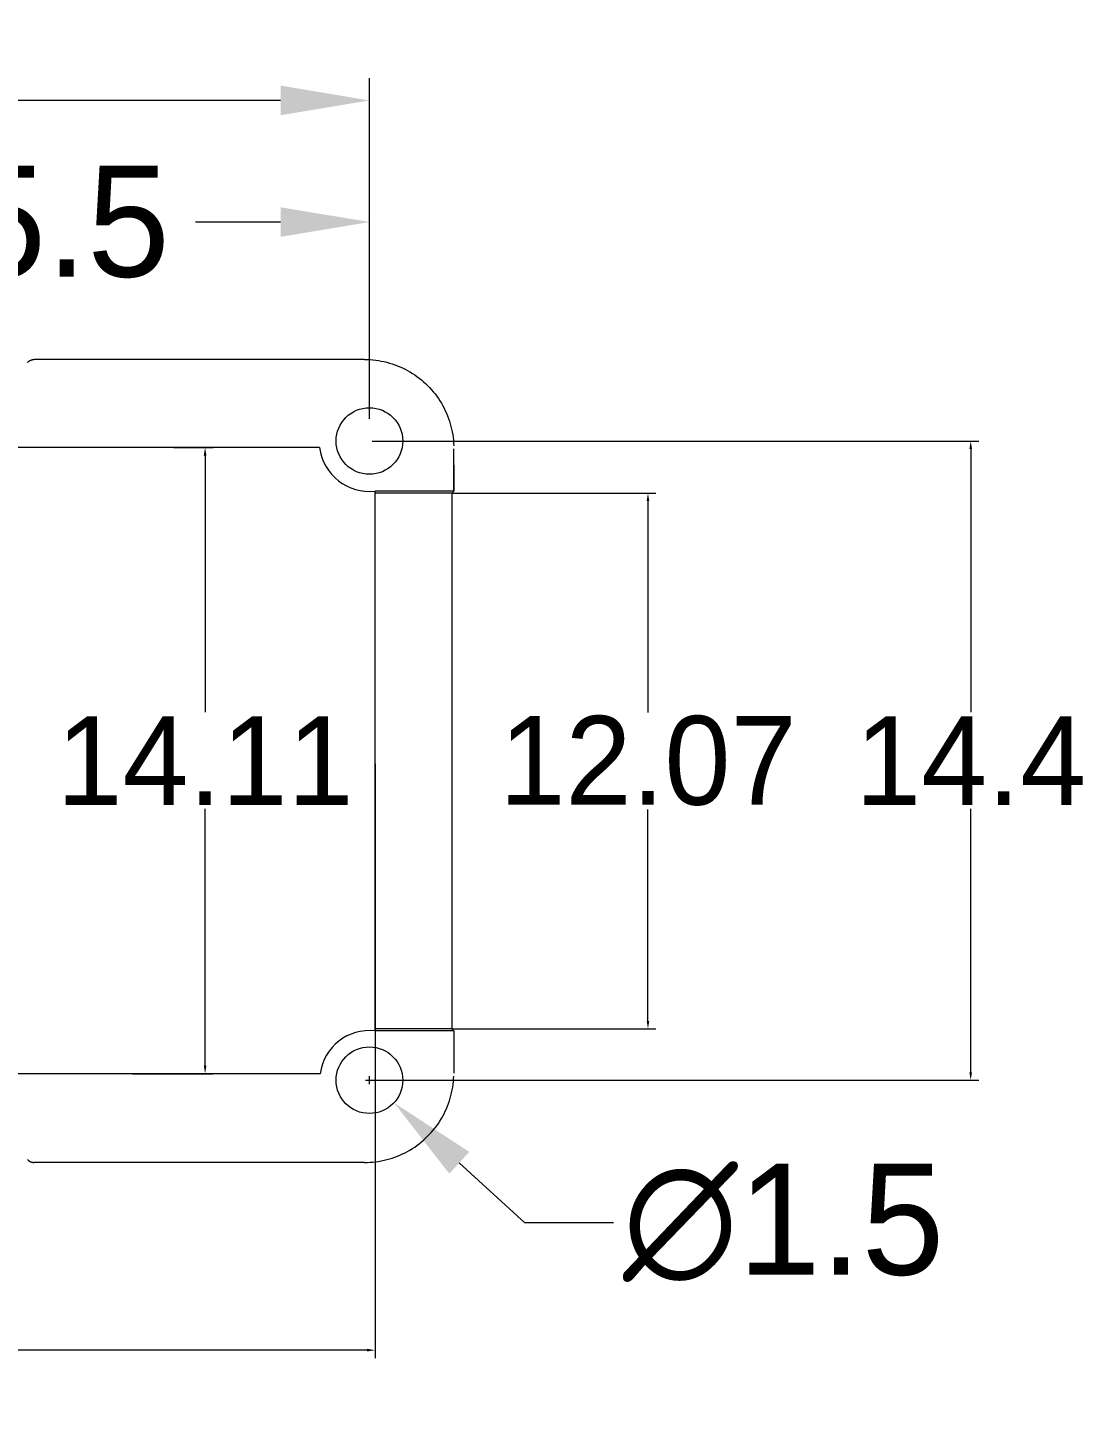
# Model space of a CAD drawing. Extents: x -778 to -614, y -2061 to -1833.
# Drawn here: x -669.76 to -645.86, y -1965.72 to -1934.62 of the extents above; entities that cross this region are included whole.
import ezdxf

# ---------------------------------------------------------------- set-up
doc = ezdxf.new("R2010")
doc.units = 0
doc.header["$MEASUREMENT"] = 0
doc.layers.add('3', color=7, linetype='Continuous')
doc.layers.add('dim', color=82, linetype='Continuous', lineweight=9)
doc.dimstyles.get("Standard").update_dxf_attribs({"dimtxt": 0.18, "dimasz": 0.18, "dimexe": 0.18, "dimexo": 0.0625, "dimgap": 0.09, "dimtad": 0, "dimtih": 1, "dimtoh": 1, "dimdec": 4, "dimzin": 0, "dimdsep": 46, "dimtxsty": 'Standard', "dimcen": 0.09, "dimadec": 0, "dimazin": 0, "dimtfac": 1, "dimtdec": 4, "dimtofl": 0, "dimtmove": 0, "dimatfit": 3, "dimfxl": 1, "dimtolj": 1, "dimtzin": 0, "dimarcsym": 0})

# ---------------------------------------------------------------- blocks, each defined once
blk = doc.blocks.new('*D96')
at = {"layer": 'Defpoints', "color": 0, "linetype": 'Continuous', "lineweight": 0}
for p in [(-677.559, -1938.998), (-677.559, -1943.531), (-662.059, -1943.931)]:
    blk.add_point(p, dxfattribs=at)
at = {"layer": 'dim', "color": 0, "linetype": 'Continuous', "lineweight": 0}
for p, q in [((-677.559, -1943.031), (-677.559, -1938.498)), ((-662.059, -1943.431), (-662.059, -1938.498)), ((-675.559, -1938.998), (-673.642, -1938.998)), ((-664.059, -1938.998), (-665.975, -1938.998))]:
    blk.add_line(p, q, dxfattribs=at)
for points in [[(-675.559, -1938.665), (-675.559, -1939.331), (-677.559, -1938.998)], [(-664.059, -1938.665), (-664.059, -1939.331), (-662.059, -1938.998)]]:
    blk.add_solid(points, dxfattribs=at)
at = {"layer": 'dim', "color": 0, "linetype": 'Continuous', "lineweight": 0, "insert": (-669.809, -1938.998), "char_height": 2.5, "attachment_point": 5}
blk.add_mtext('\\A1;15.5', dxfattribs=at)
blk = doc.blocks.new('*D97')
at = {"layer": 'Defpoints', "color": 0, "linetype": 'Continuous', "lineweight": 0}
for p in [(-697.859, -1936.259), (-662.059, -1943.931), (-697.859, -1945.331)]:
    blk.add_point(p, dxfattribs=at)
at = {"layer": 'dim', "color": 0, "linetype": 'Continuous', "lineweight": 0}
for p, q in [((-697.859, -1944.831), (-697.859, -1935.759)), ((-662.059, -1943.431), (-662.059, -1935.759)), ((-695.859, -1936.259), (-684.208, -1936.259)), ((-664.059, -1936.259), (-675.709, -1936.259))]:
    blk.add_line(p, q, dxfattribs=at)
for points in [[(-695.859, -1935.925), (-695.859, -1936.592), (-697.859, -1936.259)], [(-664.059, -1935.925), (-664.059, -1936.592), (-662.059, -1936.259)]]:
    blk.add_solid(points, dxfattribs=at)
at = {"layer": 'dim', "color": 0, "linetype": 'Continuous', "lineweight": 0, "insert": (-679.959, -1936.259), "char_height": 2.5, "attachment_point": 5}
blk.add_mtext('\\A1;35.8', dxfattribs=at)
blk = doc.blocks.new('*D99')
at = {"layer": 'Defpoints', "color": 0, "linetype": 'Continuous', "lineweight": 0}
for p in [(-662.611, -1957.824), (-661.506, -1958.838)]:
    blk.add_point(p, dxfattribs=at)
at = {"layer": 'dim', "color": 0, "linetype": 'Continuous', "lineweight": 0}
for p, q in [((-662.149, -1958.331), (-661.969, -1958.331)), ((-662.059, -1958.421), (-662.059, -1958.241)), ((-658.561, -1961.545), (-660.034, -1960.192)), ((-656.561, -1961.545), (-658.561, -1961.545))]:
    blk.add_line(p, q, dxfattribs=at)
blk.add_solid([(-659.808, -1959.946), (-660.259, -1960.437), (-661.506, -1958.838)], dxfattribs=at)
at = {"layer": 'dim', "color": 0, "linetype": 'Continuous', "lineweight": 0, "insert": (-652.728, -1961.545), "char_height": 2.5, "attachment_point": 5}
blk.add_mtext('\\A1;∅1.5', dxfattribs=at)
blk = doc.blocks.new('*D101')
at = {"color": 0, "linetype": 'Continuous', "lineweight": 0}
for p, q in [((-666.464, -1944.078), (-665.581, -1944.078)), ((-665.761, -1944.258), (-665.761, -1950.041)), ((-665.761, -1958.004), (-665.761, -1952.221)), ((-667.397, -1958.184), (-665.581, -1958.184))]:
    blk.add_line(p, q, dxfattribs=at)
for points in [[(-665.791, -1944.258), (-665.731, -1944.258), (-665.761, -1944.078)], [(-665.791, -1958.004), (-665.731, -1958.004), (-665.761, -1958.184)]]:
    blk.add_solid(points, dxfattribs=at)
at = {"layer": 'Defpoints', "color": 0, "linetype": 'Continuous', "lineweight": 0}
for p in [(-666.526, -1944.078), (-667.46, -1958.184), (-665.761, -1958.184)]:
    blk.add_point(p, dxfattribs=at)
at = {"color": 0, "linetype": 'Continuous', "lineweight": 0, "insert": (-665.761, -1951.131), "char_height": 2, "attachment_point": 5}
blk.add_mtext('\\A1;14.11', dxfattribs=at)
blk = doc.blocks.new('*D102')
at = {"color": 0, "linetype": 'Continuous', "lineweight": 0}
for p, q in [((-698.559, -1951.202), (-698.559, -1964.592)), ((-661.931, -1951.202), (-661.931, -1964.592)), ((-698.379, -1964.412), (-684.335, -1964.412)), ((-662.111, -1964.412), (-676.155, -1964.412))]:
    blk.add_line(p, q, dxfattribs=at)
for points in [[(-698.379, -1964.382), (-698.379, -1964.442), (-698.559, -1964.412)], [(-662.111, -1964.382), (-662.111, -1964.442), (-661.931, -1964.412)]]:
    blk.add_solid(points, dxfattribs=at)
at = {"layer": 'Defpoints', "color": 0, "linetype": 'Continuous', "lineweight": 0}
for p in [(-698.559, -1951.139), (-661.931, -1951.139), (-698.559, -1964.412)]:
    blk.add_point(p, dxfattribs=at)
at = {"color": 0, "linetype": 'Continuous', "lineweight": 0, "insert": (-680.245, -1964.412), "char_height": 2, "attachment_point": 5}
blk.add_mtext('\\A1;36.63', dxfattribs=at)
blk = doc.blocks.new('*D103')
at = {"color": 0, "linetype": 'Continuous', "lineweight": 0}
for p, q in [((-660.211, -1945.104), (-655.603, -1945.104)), ((-655.783, -1945.284), (-655.783, -1950.049)), ((-655.783, -1956.994), (-655.783, -1952.229)), ((-660.211, -1957.174), (-655.603, -1957.174))]:
    blk.add_line(p, q, dxfattribs=at)
for points in [[(-655.813, -1945.284), (-655.753, -1945.284), (-655.783, -1945.104)], [(-655.813, -1956.994), (-655.753, -1956.994), (-655.783, -1957.174)]]:
    blk.add_solid(points, dxfattribs=at)
at = {"layer": 'Defpoints', "color": 0, "linetype": 'Continuous', "lineweight": 0}
for p in [(-660.274, -1945.104), (-660.274, -1957.174), (-655.783, -1957.174)]:
    blk.add_point(p, dxfattribs=at)
at = {"color": 0, "linetype": 'Continuous', "lineweight": 0, "insert": (-655.783, -1951.139), "char_height": 2, "attachment_point": 5}
blk.add_mtext('\\A1;12.07', dxfattribs=at)
blk = doc.blocks.new('*D104')
at = {"color": 0, "linetype": 'Continuous', "lineweight": 0}
for p, q in [((-661.996, -1943.931), (-648.332, -1943.931)), ((-648.512, -1944.111), (-648.512, -1950.041)), ((-648.512, -1958.151), (-648.512, -1952.221)), ((-661.996, -1958.331), (-648.332, -1958.331))]:
    blk.add_line(p, q, dxfattribs=at)
for points in [[(-648.542, -1944.111), (-648.482, -1944.111), (-648.512, -1943.931)], [(-648.542, -1958.151), (-648.482, -1958.151), (-648.512, -1958.331)]]:
    blk.add_solid(points, dxfattribs=at)
at = {"layer": 'Defpoints', "color": 0, "linetype": 'Continuous', "lineweight": 0}
for p in [(-662.059, -1943.931), (-662.059, -1958.331), (-648.512, -1958.331)]:
    blk.add_point(p, dxfattribs=at)
at = {"color": 0, "linetype": 'Continuous', "lineweight": 0, "insert": (-648.512, -1951.131), "char_height": 2, "attachment_point": 5}
blk.add_mtext('\\A1;14.4', dxfattribs=at)

msp = doc.modelspace()

# ---------------------------------------------------------------- linework, layer by layer
at = {"layer": '3', "color": 213, "linetype": 'Continuous', "lineweight": 0}
for p, q in [((-662.168, -1942.094), (-669.613, -1942.094)), ((-662.168, -1942.094), (-669.613, -1942.094)), ((-666.36, -1944.078), (-676.581, -1944.078)), ((-663.184, -1944.078), (-669.868, -1944.078)), ((-660.159, -1945.059), (-660.159, -1944.104)), ((-660.159, -1945.059), (-660.159, -1944.104)), ((-660.159, -1944.847), (-660.159, -1944.104)), ((-660.159, -1944.475), (-660.159, -1945.059)), ((-661.931, -1957.219), (-661.931, -1945.059)), ((-660.159, -1945.059), (-661.931, -1945.059)), ((-660.204, -1945.104), (-661.931, -1945.104)), ((-660.159, -1945.059), (-660.204, -1945.104)), ((-660.204, -1945.104), (-660.204, -1957.174)), ((-660.204, -1957.174), (-661.931, -1957.174)), ((-660.159, -1957.219), (-660.204, -1957.174)), ((-660.159, -1957.219), (-661.931, -1957.219)), ((-660.159, -1957.219), (-660.159, -1958.174)), ((-660.159, -1957.219), (-660.159, -1958.174)), ((-660.159, -1957.219), (-660.159, -1957.697)), ((-667.46, -1958.184), (-676.581, -1958.184)), ((-663.184, -1958.184), (-669.577, -1958.184)), ((-663.168, -1958.184), (-669.577, -1958.184)), ((-662.168, -1960.184), (-669.613, -1960.184)), ((-662.168, -1960.184), (-669.613, -1960.184))]:
    msp.add_line(p, q, dxfattribs=at)
for points in [[(-669.759, -1942.158, 0), (-669.757, -1942.155, 0), (-669.755, -1942.153, 0), (-669.752, -1942.151, 0), (-669.75, -1942.148, 0), (-669.748, -1942.146, 0), (-669.745, -1942.144, 0), (-669.743, -1942.142, 0), (-669.74, -1942.14, 0), (-669.738, -1942.138, 0), (-669.735, -1942.135, 0), (-669.732, -1942.134, 0), (-669.73, -1942.132, 0), (-669.727, -1942.13, 0), (-669.724, -1942.128, 0), (-669.722, -1942.126, 0), (-669.719, -1942.124, 0), (-669.716, -1942.123, 0), (-669.713, -1942.121, 0), (-669.71, -1942.119, 0), (-669.707, -1942.118, 0), (-669.705, -1942.116, 0), (-669.702, -1942.115, 0), (-669.699, -1942.113, 0), (-669.696, -1942.112, 0), (-669.693, -1942.111, 0), (-669.69, -1942.109, 0), (-669.687, -1942.108, 0), (-669.683, -1942.107, 0), (-669.68, -1942.106, 0), (-669.677, -1942.105, 0), (-669.674, -1942.104, 0), (-669.671, -1942.103, 0), (-669.668, -1942.102, 0), (-669.665, -1942.101, 0), (-669.662, -1942.1, 0), (-669.658, -1942.099, 0), (-669.655, -1942.099, 0), (-669.652, -1942.098, 0), (-669.649, -1942.097, 0), (-669.645, -1942.097, 0), (-669.642, -1942.096, 0), (-669.639, -1942.096, 0), (-669.636, -1942.095, 0), (-669.632, -1942.095, 0), (-669.629, -1942.095, 0), (-669.626, -1942.094, 0), (-669.623, -1942.094, 0), (-669.619, -1942.094, 0), (-669.616, -1942.094, 0)], [(-669.759, -1942.158, 0), (-669.757, -1942.155, 0), (-669.755, -1942.153, 0), (-669.752, -1942.151, 0), (-669.75, -1942.148, 0), (-669.748, -1942.146, 0), (-669.745, -1942.144, 0), (-669.743, -1942.142, 0), (-669.74, -1942.14, 0), (-669.738, -1942.138, 0), (-669.735, -1942.135, 0), (-669.732, -1942.134, 0), (-669.73, -1942.132, 0), (-669.727, -1942.13, 0), (-669.724, -1942.128, 0), (-669.722, -1942.126, 0), (-669.719, -1942.124, 0), (-669.716, -1942.123, 0), (-669.713, -1942.121, 0), (-669.71, -1942.119, 0), (-669.707, -1942.118, 0), (-669.705, -1942.116, 0), (-669.702, -1942.115, 0), (-669.699, -1942.113, 0), (-669.696, -1942.112, 0), (-669.693, -1942.111, 0), (-669.69, -1942.109, 0), (-669.687, -1942.108, 0), (-669.683, -1942.107, 0), (-669.68, -1942.106, 0), (-669.677, -1942.105, 0), (-669.674, -1942.104, 0), (-669.671, -1942.103, 0), (-669.668, -1942.102, 0), (-669.665, -1942.101, 0), (-669.662, -1942.1, 0), (-669.658, -1942.099, 0), (-669.655, -1942.099, 0), (-669.652, -1942.098, 0), (-669.649, -1942.097, 0), (-669.645, -1942.097, 0), (-669.642, -1942.096, 0), (-669.639, -1942.096, 0), (-669.636, -1942.095, 0), (-669.632, -1942.095, 0), (-669.629, -1942.095, 0), (-669.626, -1942.094, 0), (-669.623, -1942.094, 0), (-669.619, -1942.094, 0), (-669.616, -1942.094, 0)], [(-662.168, -1942.094, 0), (-662.105, -1942.095, 0), (-662.042, -1942.098, 0), (-661.979, -1942.103, 0), (-661.916, -1942.11, 0), (-661.854, -1942.119, 0), (-661.792, -1942.13, 0), (-661.73, -1942.142, 0), (-661.668, -1942.157, 0), (-661.608, -1942.174, 0), (-661.547, -1942.192, 0), (-661.487, -1942.213, 0), (-661.428, -1942.235, 0), (-661.37, -1942.259, 0), (-661.312, -1942.285, 0), (-661.256, -1942.313, 0), (-661.2, -1942.343, 0), (-661.145, -1942.374, 0), (-661.091, -1942.407, 0), (-661.039, -1942.442, 0), (-660.987, -1942.478, 0), (-660.936, -1942.516, 0), (-660.887, -1942.555, 0), (-660.839, -1942.596, 0), (-660.792, -1942.639, 0), (-660.747, -1942.683, 0), (-660.703, -1942.728, 0), (-660.661, -1942.775, 0), (-660.62, -1942.823, 0), (-660.58, -1942.872, 0), (-660.542, -1942.922, 0), (-660.506, -1942.974, 0), (-660.471, -1943.027, 0), (-660.438, -1943.081, 0), (-660.407, -1943.135, 0), (-660.378, -1943.191, 0), (-660.35, -1943.248, 0), (-660.324, -1943.306, 0), (-660.3, -1943.364, 0), (-660.277, -1943.423, 0), (-660.257, -1943.483, 0), (-660.238, -1943.543, 0), (-660.222, -1943.604, 0), (-660.207, -1943.665, 0), (-660.194, -1943.727, 0), (-660.183, -1943.789, 0), (-660.174, -1943.852, 0), (-660.167, -1943.915, 0), (-660.163, -1943.978, 0), (-660.16, -1944.041, 0)], [(-662.168, -1942.094, 0), (-662.105, -1942.095, 0), (-662.042, -1942.098, 0), (-661.979, -1942.103, 0), (-661.916, -1942.11, 0), (-661.854, -1942.119, 0), (-661.792, -1942.13, 0), (-661.73, -1942.142, 0), (-661.668, -1942.157, 0), (-661.608, -1942.174, 0), (-661.547, -1942.192, 0), (-661.487, -1942.213, 0), (-661.428, -1942.235, 0), (-661.37, -1942.259, 0), (-661.312, -1942.285, 0), (-661.256, -1942.313, 0), (-661.2, -1942.343, 0), (-661.145, -1942.374, 0), (-661.091, -1942.407, 0), (-661.039, -1942.442, 0), (-660.987, -1942.478, 0), (-660.936, -1942.516, 0), (-660.887, -1942.555, 0), (-660.839, -1942.596, 0), (-660.792, -1942.639, 0), (-660.747, -1942.683, 0), (-660.703, -1942.728, 0), (-660.661, -1942.775, 0), (-660.62, -1942.823, 0), (-660.58, -1942.872, 0), (-660.542, -1942.922, 0), (-660.506, -1942.974, 0), (-660.471, -1943.027, 0), (-660.438, -1943.081, 0), (-660.407, -1943.135, 0), (-660.378, -1943.191, 0), (-660.35, -1943.248, 0), (-660.324, -1943.306, 0), (-660.3, -1943.364, 0), (-660.277, -1943.423, 0), (-660.257, -1943.483, 0), (-660.238, -1943.543, 0), (-660.222, -1943.604, 0), (-660.207, -1943.665, 0), (-660.194, -1943.727, 0), (-660.183, -1943.789, 0), (-660.174, -1943.852, 0), (-660.167, -1943.915, 0), (-660.163, -1943.978, 0), (-660.16, -1944.041, 0)], [(-662.168, -1960.184, 0), (-662.105, -1960.183, 0), (-662.042, -1960.18, 0), (-661.979, -1960.175, 0), (-661.916, -1960.168, 0), (-661.854, -1960.159, 0), (-661.792, -1960.148, 0), (-661.73, -1960.136, 0), (-661.668, -1960.121, 0), (-661.608, -1960.104, 0), (-661.547, -1960.086, 0), (-661.487, -1960.065, 0), (-661.428, -1960.043, 0), (-661.37, -1960.019, 0), (-661.312, -1959.993, 0), (-661.256, -1959.965, 0), (-661.2, -1959.935, 0), (-661.145, -1959.904, 0), (-661.091, -1959.871, 0), (-661.039, -1959.837, 0), (-660.987, -1959.8, 0), (-660.936, -1959.762, 0), (-660.887, -1959.723, 0), (-660.839, -1959.682, 0), (-660.792, -1959.639, 0), (-660.747, -1959.595, 0), (-660.703, -1959.55, 0), (-660.661, -1959.503, 0), (-660.62, -1959.455, 0), (-660.58, -1959.406, 0), (-660.542, -1959.356, 0), (-660.506, -1959.304, 0), (-660.471, -1959.251, 0), (-660.438, -1959.197, 0), (-660.407, -1959.143, 0), (-660.378, -1959.087, 0), (-660.35, -1959.03, 0), (-660.324, -1958.973, 0), (-660.3, -1958.914, 0), (-660.277, -1958.855, 0), (-660.257, -1958.795, 0), (-660.238, -1958.735, 0), (-660.222, -1958.674, 0), (-660.207, -1958.613, 0), (-660.194, -1958.551, 0), (-660.183, -1958.489, 0), (-660.174, -1958.426, 0), (-660.167, -1958.363, 0), (-660.163, -1958.301, 0), (-660.16, -1958.237, 0)], [(-662.168, -1960.184, 0), (-662.105, -1960.183, 0), (-662.042, -1960.18, 0), (-661.979, -1960.175, 0), (-661.916, -1960.168, 0), (-661.854, -1960.159, 0), (-661.792, -1960.148, 0), (-661.73, -1960.136, 0), (-661.668, -1960.121, 0), (-661.608, -1960.104, 0), (-661.547, -1960.086, 0), (-661.487, -1960.065, 0), (-661.428, -1960.043, 0), (-661.37, -1960.019, 0), (-661.312, -1959.993, 0), (-661.256, -1959.965, 0), (-661.2, -1959.935, 0), (-661.145, -1959.904, 0), (-661.091, -1959.871, 0), (-661.039, -1959.837, 0), (-660.987, -1959.8, 0), (-660.936, -1959.762, 0), (-660.887, -1959.723, 0), (-660.839, -1959.682, 0), (-660.792, -1959.639, 0), (-660.747, -1959.595, 0), (-660.703, -1959.55, 0), (-660.661, -1959.503, 0), (-660.62, -1959.455, 0), (-660.58, -1959.406, 0), (-660.542, -1959.356, 0), (-660.506, -1959.304, 0), (-660.471, -1959.251, 0), (-660.438, -1959.197, 0), (-660.407, -1959.143, 0), (-660.378, -1959.087, 0), (-660.35, -1959.03, 0), (-660.324, -1958.973, 0), (-660.3, -1958.914, 0), (-660.277, -1958.855, 0), (-660.257, -1958.795, 0), (-660.238, -1958.735, 0), (-660.222, -1958.674, 0), (-660.207, -1958.613, 0), (-660.194, -1958.551, 0), (-660.183, -1958.489, 0), (-660.174, -1958.426, 0), (-660.167, -1958.363, 0), (-660.163, -1958.301, 0), (-660.16, -1958.237, 0)], [(-669.759, -1960.12, 0), (-669.757, -1960.123, 0), (-669.755, -1960.125, 0), (-669.752, -1960.128, 0), (-669.75, -1960.13, 0), (-669.748, -1960.132, 0), (-669.745, -1960.134, 0), (-669.743, -1960.136, 0), (-669.74, -1960.138, 0), (-669.738, -1960.141, 0), (-669.735, -1960.143, 0), (-669.732, -1960.145, 0), (-669.73, -1960.146, 0), (-669.727, -1960.148, 0), (-669.724, -1960.15, 0), (-669.722, -1960.152, 0), (-669.719, -1960.154, 0), (-669.716, -1960.155, 0), (-669.713, -1960.157, 0), (-669.71, -1960.159, 0), (-669.707, -1960.16, 0), (-669.705, -1960.162, 0), (-669.702, -1960.163, 0), (-669.699, -1960.165, 0), (-669.696, -1960.166, 0), (-669.693, -1960.167, 0), (-669.69, -1960.169, 0), (-669.687, -1960.17, 0), (-669.683, -1960.171, 0), (-669.68, -1960.172, 0), (-669.677, -1960.173, 0), (-669.674, -1960.174, 0), (-669.671, -1960.175, 0), (-669.668, -1960.176, 0), (-669.665, -1960.177, 0), (-669.662, -1960.178, 0), (-669.658, -1960.179, 0), (-669.655, -1960.179, 0), (-669.652, -1960.18, 0), (-669.649, -1960.181, 0), (-669.645, -1960.181, 0), (-669.642, -1960.182, 0), (-669.639, -1960.182, 0), (-669.636, -1960.183, 0), (-669.632, -1960.183, 0), (-669.629, -1960.183, 0), (-669.626, -1960.184, 0), (-669.623, -1960.184, 0), (-669.619, -1960.184, 0), (-669.616, -1960.184, 0)], [(-669.759, -1960.121, 0), (-669.757, -1960.123, 0), (-669.755, -1960.125, 0), (-669.752, -1960.128, 0), (-669.75, -1960.13, 0), (-669.748, -1960.132, 0), (-669.745, -1960.134, 0), (-669.743, -1960.136, 0), (-669.74, -1960.138, 0), (-669.738, -1960.141, 0), (-669.735, -1960.143, 0), (-669.732, -1960.145, 0), (-669.73, -1960.146, 0), (-669.727, -1960.148, 0), (-669.724, -1960.15, 0), (-669.722, -1960.152, 0), (-669.719, -1960.154, 0), (-669.716, -1960.155, 0), (-669.713, -1960.157, 0), (-669.71, -1960.159, 0), (-669.707, -1960.16, 0), (-669.705, -1960.162, 0), (-669.702, -1960.163, 0), (-669.699, -1960.165, 0), (-669.696, -1960.166, 0), (-669.693, -1960.167, 0), (-669.69, -1960.169, 0), (-669.687, -1960.17, 0), (-669.683, -1960.171, 0), (-669.68, -1960.172, 0), (-669.677, -1960.173, 0), (-669.674, -1960.174, 0), (-669.671, -1960.175, 0), (-669.668, -1960.176, 0), (-669.665, -1960.177, 0), (-669.662, -1960.178, 0), (-669.658, -1960.179, 0), (-669.655, -1960.179, 0), (-669.652, -1960.18, 0), (-669.649, -1960.181, 0), (-669.645, -1960.181, 0), (-669.642, -1960.182, 0), (-669.639, -1960.182, 0), (-669.636, -1960.183, 0), (-669.632, -1960.183, 0), (-669.629, -1960.183, 0), (-669.626, -1960.184, 0), (-669.623, -1960.184, 0), (-669.619, -1960.184, 0), (-669.616, -1960.184, 0)]]:
    msp.add_polyline3d(points, dxfattribs=at)
for centre in [(-662.059, -1943.931), (-662.059, -1958.331)]:
    msp.add_circle(centre, 0.75, dxfattribs=at)
for centre, radius, start, end in [((-662.059, -1943.931), 1.135, 187.4245, 276.4573), ((-662.059, -1958.331), 1.119, 83.4503, 172.4692)]:
    msp.add_arc(centre, radius, start, end, dxfattribs=at)

# ---------------------------------------------------------------- dimensions: what is measured, and where the dimension line sits
at = {"linetype": 'Continuous', "lineweight": 0}
for base, p1, p2, picture, middle in [((-665.761, -1958.184), (-666.526, -1944.078), (-667.46, -1958.184), '*D101', (-665.761, -1951.131)), ((-648.512, -1958.331), (-662.059, -1943.931), (-662.059, -1958.331), '*D104', (-648.512, -1951.131)), ((-655.783, -1957.174), (-660.274, -1945.104), (-660.274, -1957.174), '*D103', (-655.783, -1951.139))]:
    dim = msp.add_linear_dim(base=base, p1=p1, p2=p2, angle=90, dimstyle='Standard', override={"dimtxt": 2, "dimdec": 2, "dimzin": 8, "dimdsep": 0, "dimadec": 2, "dimazin": 2, "dimtdec": 2, "dimlwd": 0, "dimlwe": 0}, dxfattribs=at)
    dim.commit()
    dim.dimension.update_dxf_attribs({"geometry": picture, "text_midpoint": middle})
dim = msp.add_linear_dim(base=(-698.559, -1964.412), p1=(-661.931, -1951.139), p2=(-698.559, -1951.139), dimstyle='Standard', override={"dimtxt": 2, "dimdec": 2, "dimzin": 8, "dimdsep": 0, "dimadec": 2, "dimazin": 2, "dimtdec": 2, "dimlwd": 0, "dimlwe": 0}, dxfattribs=at)
dim.commit()
dim.dimension.update_dxf_attribs({"geometry": '*D102', "text_midpoint": (-680.245, -1964.412)})
at = {"layer": 'dim', "linetype": 'Continuous', "lineweight": 0}
for base, p2, picture, middle in [((-697.859, -1936.259), (-697.859, -1945.331), '*D97', (-679.959, -1936.259)), ((-677.559, -1938.998), (-677.559, -1943.531), '*D96', (-669.809, -1938.998))]:
    dim = msp.add_linear_dim(base=base, p1=(-662.059, -1943.931), p2=p2, dimstyle='Standard', override={"dimtxt": 2.5, "dimasz": 2, "dimexe": 0.49975, "dimexo": 0.49975, "dimgap": 0.49975, "dimdec": 2, "dimzin": 8, "dimdsep": 0, "dimadec": 4, "dimazin": 2, "dimtdec": 2, "dimlwd": 0, "dimlwe": 0}, dxfattribs=at)
    dim.commit()
    dim.dimension.update_dxf_attribs({"geometry": picture, "text_midpoint": middle})
dim = msp.add_diameter_dim_2p(p1=(-662.611, -1957.824), p2=(-661.506, -1958.838), dimstyle='Standard', override={"dimtxt": 2.5, "dimasz": 2, "dimexe": 0.49975, "dimexo": 0.49975, "dimgap": 0.49975, "dimdec": 2, "dimzin": 8, "dimdsep": 0, "dimadec": 4, "dimazin": 2, "dimtdec": 2, "dimlwd": 0, "dimlwe": 0}, dxfattribs=at)
dim.commit()
dim.dimension.update_dxf_attribs({"geometry": '*D99', "text_midpoint": (-652.728, -1961.545)})

doc.saveas('drawing.dxf')
